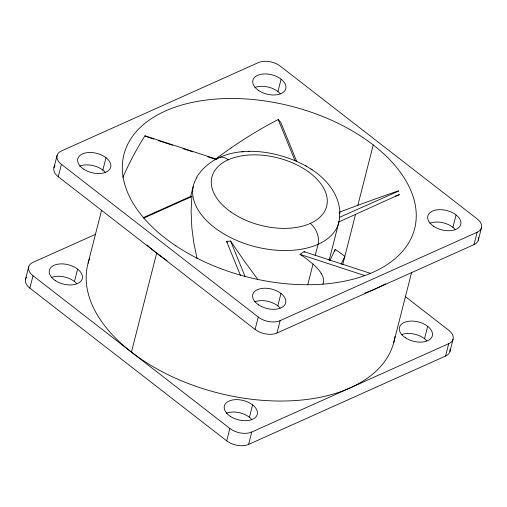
<?xml version="1.0" encoding="UTF-8"?>
<svg xmlns="http://www.w3.org/2000/svg" width="507" height="507" viewBox="0 0 507 507"><rect width="100%" height="100%" fill="white"/><g stroke="black" fill="none" stroke-linecap="round" stroke-linejoin="round"><path stroke-width="0.76" d="M143.228 217.68L191.335 196.095L191.88 196.513L191.095 211.178L191.842 227.757L193.75 242.511L197.071 258.583M28.684 266.859L25.534 279.237M57.082 155.459L53.926 167.836M449.918 351.541L453.074 339.164M478.316 240.141L481.466 227.763M450.013 349.019A15.787 9.278 14.3 0 1 445.571 356.047L248.588 444.424A15.787 9.278 14.3 0 1 226.711 440.843L29.869 288.128L33.025 275.745A15.787 9.278 14.3 0 1 33.031 262.353L95.576 234.297M58.261 176.721L61.417 164.344A15.787 9.278 14.3 0 1 61.429 150.953L258.412 62.576A15.787 9.278 14.3 0 1 280.289 66.157L477.131 218.872A15.787 9.278 14.3 0 1 477.125 232.269L473.969 244.647L276.987 333.017A15.787 9.278 14.3 0 1 255.103 329.442L58.261 176.721A15.787 9.278 14.3 0 1 55.029 165.707M74.453 281.512L77.609 269.135M102.851 170.111L106.007 157.734M88.085 263.228L101.584 210.266M131.44 352.105L156.682 253.082M277.95 91.558L281.106 79.181M226.711 440.843L229.861 428.466L33.025 275.745M255.103 329.442L258.259 317.065L61.417 164.344M249.425 417.267L252.581 404.884M277.823 305.86L280.979 293.483M248.588 444.424L251.745 432.04L448.727 343.67A15.787 9.278 14.3 0 0 448.739 330.279L405.131 296.449M276.987 333.017L280.137 320.639L477.125 232.269M307.774 284.668L313.015 264.096L307.236 259.388A109.239 22.517 19.2 0 0 300.036 254.381L304.061 251.637L370.712 273.463M315.164 255.667L318.066 244.285A15.787 10.267 65.8 0 0 310.284 223.429M329.163 260.281L339.006 221.635M334.645 251.58L335.197 249.393A150.002 88.167 14.3 0 1 344.842 256.371L341.141 264.217M342.802 264.381L355.515 214.512M339.215 212.249A321.749 10.964 -22.5 0 1 348.715 208.7L357.86 205.31L373.241 144.97M393.673 342.795L411.678 272.17M424.524 338.714L427.68 326.337M452.922 227.307L456.072 214.93M445.571 356.047L448.727 343.67M190.499 197.058L193.237 186.342M330.139 260.11L335.197 249.393M196.703 177.12C219.892 141.022 274.23 148.05 306.684 166.397M231.046 147.936L223.441 153.298A345.489 218.549 -47.5 0 0 215.906 158.83M143.62 218.162L191.88 196.513M339.5 217.326L398.61 191.082M338.27 222.199L399.263 194.568M357.86 205.31L366.555 202.128A321.749 10.964 -22.5 0 1 398.597 190.816M257.505 279.059L243.962 260.579L230.609 241.072L226.566 241.326L240.54 275.586M241.985 151.923L243.278 151.859M248.36 151.568L249.431 151.517M122.833 177.412A320.576 317.655 -24.4 0 1 144.951 135.781L216.869 159.337M146.992 136.871L153.748 139.083M158.254 140.559L172.519 145.23M183.027 148.671L192.793 151.866M207.807 156.783L216.064 159.49M300.03 254.381L364.603 275.523M311.019 169.078C326.293 178.724 339.671 194.675 339.924 213.529M305.772 165.84L312.116 169.75M146.244 136.624L145.763 136.313M145.446 136.104L144.977 135.8M231.046 147.949A320.576 202.787 -47.5 0 1 278.204 119.525L280.745 122.295L296.798 161.657M226.566 241.326L227.225 242.34M321.343 273.552L320.614 272.424A146.377 30.173 19.2 0 0 313.041 264.103M278.21 119.544L295.036 160.795M230.609 241.072L245.077 276.524M29.869 288.128A15.787 9.278 14.3 0 1 26.63 277.114M328.789 259.622A150.002 88.167 14.3 0 1 330.101 260.478M339.468 213.181A74.998 44.084 14.3 0 1 255.661 246.814A74.998 44.084 14.3 0 1 197.027 177.393M304.099 251.643A121.097 24.963 19.2 0 1 304.834 252.156M321.191 273.507A163.71 33.747 19.2 0 1 322.858 284.167M395.447 196.12A317.699 10.824 -22.5 0 1 399.326 194.808M216.083 159.749A15.787 10.267 65.8 0 1 228.264 159.794M280.137 320.639A15.787 9.278 14.3 0 1 258.259 317.065M385.383 283.781A157.892 92.806 14.3 0 1 364.951 292.983M167.057 260.573A157.892 92.806 14.3 0 1 147.093 245.077M478.412 237.612A15.787 9.278 14.3 0 1 473.969 244.647M394.997 336.452A157.892 92.806 14.3 0 1 217.763 392.9A157.892 92.806 14.3 0 1 89.644 258.38M251.745 432.04A15.787 9.278 14.3 0 1 229.861 428.466M51.372 277.481A16.972 9.975 14.3 0 1 76.728 283.622M401.443 334.683A16.972 9.975 14.3 0 1 426.799 340.824M226.344 413.237A16.972 9.975 14.3 0 1 251.7 419.371M254.869 87.527A16.972 9.975 14.3 0 1 280.225 93.668M79.77 166.081A16.972 9.975 14.3 0 1 105.126 172.222M429.835 223.276A16.972 9.975 14.3 0 1 455.197 229.418M254.736 301.83A16.972 9.975 14.3 0 1 280.098 307.971M175.91 245.87A150.002 88.167 14.3 0 0 414.263 230.026A150.002 88.167 14.3 0 0 217.661 98.935A150.002 88.167 14.3 0 0 175.91 245.87M230.805 211.92A59.211 34.806 14.3 0 0 326.121 207.984A59.211 34.806 14.3 0 0 250.895 154.92A59.211 34.806 14.3 0 0 230.805 211.92M55.282 280.555A16.972 9.975 14.3 0 0 82.248 278.761A16.972 9.975 14.3 0 0 60.003 263.925A16.972 9.975 14.3 0 0 55.282 280.555M405.347 337.751A16.972 9.975 14.3 0 0 432.319 335.957A16.972 9.975 14.3 0 0 410.074 321.127A16.972 9.975 14.3 0 0 405.347 337.751M230.248 416.304A16.972 9.975 14.3 0 0 257.22 414.511A16.972 9.975 14.3 0 0 234.975 399.674A16.972 9.975 14.3 0 0 230.248 416.304M258.773 90.595A16.972 9.975 14.3 0 0 285.745 88.807A16.972 9.975 14.3 0 0 263.501 73.971A16.972 9.975 14.3 0 0 258.773 90.595M83.674 169.148A16.972 9.975 14.3 0 0 110.646 167.354A16.972 9.975 14.3 0 0 88.402 152.525A16.972 9.975 14.3 0 0 83.674 169.148M433.745 226.35A16.972 9.975 14.3 0 0 460.717 224.557A16.972 9.975 14.3 0 0 438.466 209.721A16.972 9.975 14.3 0 0 433.745 226.35M258.646 304.903A16.972 9.975 14.3 0 0 285.618 303.11A16.972 9.975 14.3 0 0 263.374 288.274A16.972 9.975 14.3 0 0 258.646 304.903"/></g></svg>
